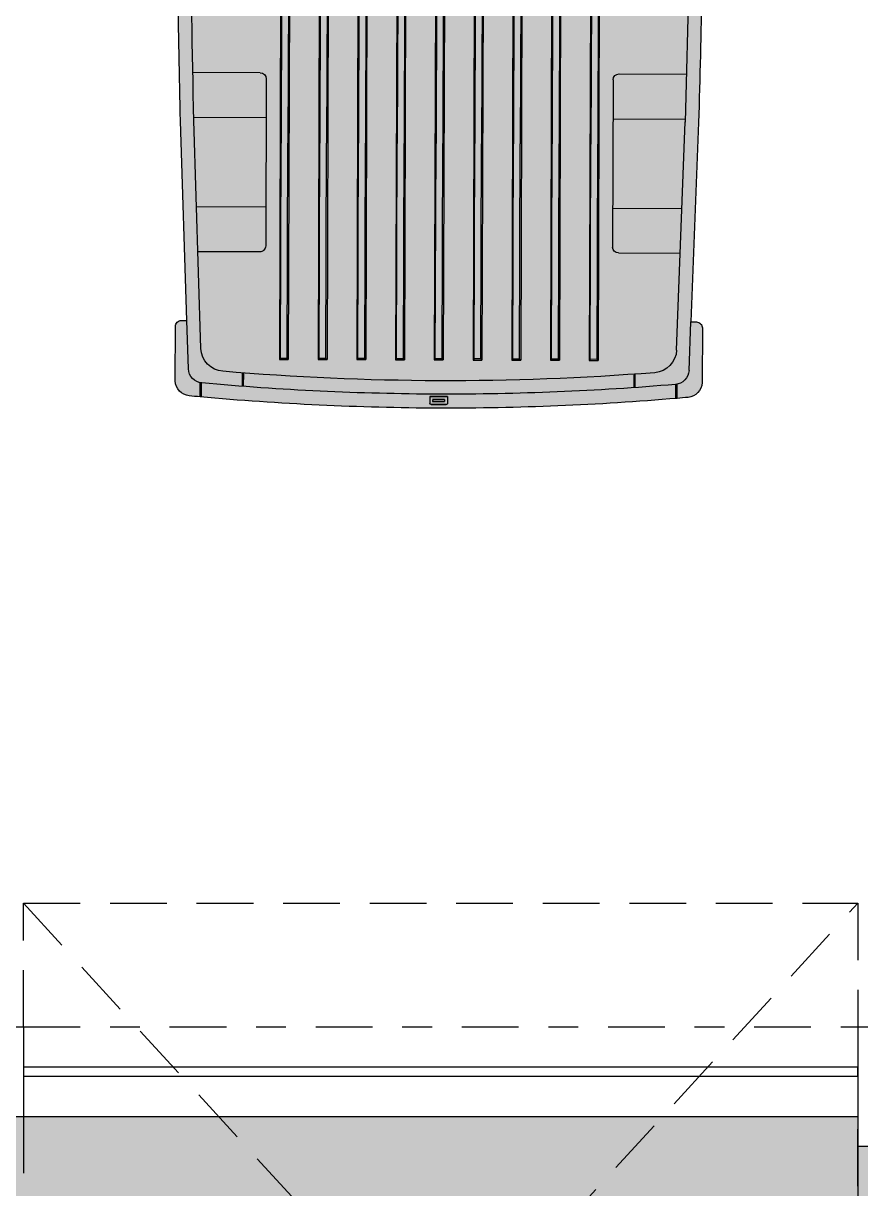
# Model space of a CAD drawing. Header units: millimetres. Extents: x 1999 to 2304, y 1614 to 1800.
# Drawn here: x 2208.041 to 2210.852, y 1624.286 to 1628.197 of the extents above; entities that cross this region are included whole.
import ezdxf

# ---------------------------------------------------------------- set-up
doc = ezdxf.new("R2010")
doc.units = ezdxf.units.MM
doc.header["$LTSCALE"] = 0.03
doc.linetypes.add('DASHDOT', pattern=[25.4, 12.7, -6.35, 0, -6.35])
doc.linetypes.add('HIDDEN', pattern=[9.525, 6.35, -3.175])
for name, color, linetype in [('Esquadrias', 3, 'Continuous'), ('Layout', 6, 'Continuous'), ('PL09', 9, 'Continuous'), ('PL1', 1, 'Continuous'), ('PL250', 250, 'Continuous'), ('PL251', 251, 'Continuous'), ('PL5', 5, 'Continuous'), ('Projeção', 250, 'HIDDEN')]:
    doc.layers.add(name, color=color, linetype=linetype)

# ---------------------------------------------------------------- blocks, each defined once
blk = doc.blocks.new('Pampa')
at = {"layer": 'PL09'}
blk.add_hatch(color=256, dxfattribs=at).paths.add_polyline_path([(-0.0335, 0.8005, 0.00102), (-0.0368, 0.8373, 0.376279), (-0.0866, 0.8844), (-0.2699, 0.8844, 0.414214), (-0.2899, 0.8644), (-0.2899, 0.8459), (-0.9588, 0.8696, 0.004602), (-1.8633, 0.8839, 0.204112), (-1.8705, 0.887), (-2.0705, 0.887, 0.167143), (-2.0767, 0.8849, 0.003279), (-2.7213, 0.8821), (-2.6772, 0.9856), (-2.6956, 0.9934), (-2.7218, 0.9829), (-2.7718, 0.8816, 0.006478), (-4.0448, 0.85, 0.368539), (-4.1436, 0.7658, 0.039625), (-4.2044, 0, 0.039625), (-4.1436, -0.7658, 0.368539), (-4.0448, -0.85, 0.006478), (-2.7718, -0.8816), (-2.7218, -0.9829), (-2.6956, -0.9934), (-2.6772, -0.9856), (-2.7213, -0.8821, 0.003279), (-2.0767, -0.8849, 0.167143), (-2.0705, -0.887), (-1.8705, -0.887, 0.204112), (-1.8633, -0.8839, 0.004602), (-0.9588, -0.8696), (-0.2899, -0.8459), (-0.2899, -0.8644, 0.414214), (-0.2699, -0.8844), (-0.0866, -0.8844, 0.376279), (-0.0368, -0.8373, 0.00102), (-0.0335, -0.8005, 0.022143), (0.002, 0, 0.022143)])
at = {"layer": 'PL250'}
for p, q in [((-1.1215, 0.6021), (-1.1215, 0.8277)), ((-0.9706, 0.5821), (-0.9706, 0.8248)), ((-0.1954, 0.7983), (-0.9609, 0.8246)), ((-0.1276, 0.8402), (-0.2899, 0.8459)), ((-0.6706, 0.5821), (-0.6706, 0.8144)), ((-0.5206, 0.6021), (-0.5206, 0.809)), ((-0.0335, 0.8005), (-0.081, 0.8005)), ((-0.0355, 0.7957), (-0.081, 0.7957)), ((-0.0691, 0.6587), (-0.1142, 0.6587)), ((-0.1142, 0.6587), (-0.0691, 0.6587)), ((-0.1142, 0.6557), (-0.0691, 0.6557)), ((-0.0689, 0.6557), (-0.114, 0.6557)), ((-1.1015, 0.5821), (-0.5406, 0.5821)), ((-1.5908, 0.535), (-0.16, 0.535)), ((-1.5873, 0.5315), (-0.886, 0.5315)), ((-1.5873, 0.5085), (-0.886, 0.5085)), ((-0.1635, 0.5315), (-0.886, 0.5315)), ((-0.1635, 0.5085), (-0.886, 0.5085)), ((-0.1635, 0.5315), (-0.16, 0.535)), ((-0.1635, 0.5085), (-0.1635, 0.5315)), ((-0.1635, 0.5085), (-0.16, 0.505)), ((-0.16, 0.535), (-0.16, 0.505)), ((-1.5908, 0.505), (-0.16, 0.505)), ((-1.5908, 0.405), (-0.16, 0.405)), ((-1.5873, 0.4015), (-0.886, 0.4015)), ((-0.1635, 0.4015), (-0.886, 0.4015)), ((-0.1635, 0.4015), (-0.16, 0.405)), ((-0.1635, 0.3785), (-0.1635, 0.4015)), ((-0.16, 0.405), (-0.16, 0.375)), ((-1.5908, 0.375), (-0.16, 0.375)), ((-1.5873, 0.3785), (-0.886, 0.3785)), ((-0.1635, 0.3785), (-0.886, 0.3785)), ((-0.1635, 0.3785), (-0.16, 0.375)), ((-1.5908, 0.275), (-0.16, 0.275)), ((-0.1635, 0.2715), (-0.16, 0.275)), ((-0.16, 0.275), (-0.16, 0.245)), ((-1.5908, 0.245), (-0.16, 0.245)), ((-1.5873, 0.2715), (-0.886, 0.2715)), ((-1.5873, 0.2485), (-0.886, 0.2485)), ((-0.1635, 0.2715), (-0.886, 0.2715)), ((-0.1635, 0.2485), (-0.886, 0.2485)), ((-0.1635, 0.2485), (-0.1635, 0.2715)), ((-0.1635, 0.2485), (-0.16, 0.245)), ((-1.5908, 0.145), (-0.16, 0.145)), ((-1.5873, 0.1415), (-0.886, 0.1415)), ((-1.5873, 0.1185), (-0.886, 0.1185)), ((-0.1635, 0.1415), (-0.886, 0.1415)), ((-0.1635, 0.1185), (-0.886, 0.1185)), ((-0.1635, 0.1415), (-0.16, 0.145)), ((-0.1635, 0.1185), (-0.1635, 0.1415)), ((-0.1635, 0.1185), (-0.16, 0.115)), ((-0.16, 0.145), (-0.16, 0.115)), ((-1.5908, 0.115), (-0.16, 0.115)), ((-1.5908, 0.015), (-0.16, 0.015)), ((-1.5873, 0.0115), (-0.886, 0.0115)), ((-0.1635, 0.0115), (-0.886, 0.0115)), ((-0.1635, 0.0115), (-0.16, 0.015)), ((-0.1635, -0.0115), (-0.1635, 0.0115)), ((-0.16, 0.015), (-0.16, -0.015)), ((-0.0376, 0.03), (-0.0151, 0.03)), ((-0.0376, -0.03), (-0.0376, 0.03)), ((-0.0376, 0.03), (-0.0376, -0.03)), ((-0.0376, 0.03), (-0.0151, 0.03)), ((-0.0276, 0.02), (-0.0201, 0.02)), ((-0.0276, -0.02), (-0.0276, 0.02)), ((-0.0276, 0.02), (-0.0276, -0.02)), ((-0.0276, 0.02), (-0.0201, 0.02)), ((-0.0201, 0.02), (-0.0201, -0.02)), ((-0.0201, -0.02), (-0.0201, 0.02)), ((-0.0101, 0.025), (-0.0101, -0.025)), ((-0.0101, -0.025), (-0.0101, 0.025)), ((-1.5908, -0.015), (-0.16, -0.015)), ((-1.5873, -0.0115), (-0.886, -0.0115)), ((-0.1635, -0.0115), (-0.886, -0.0115)), ((-0.1635, -0.0115), (-0.16, -0.015)), ((-0.0376, -0.03), (-0.0151, -0.03)), ((-0.0376, -0.03), (-0.0151, -0.03)), ((-0.0276, -0.02), (-0.0201, -0.02)), ((-0.0276, -0.02), (-0.0201, -0.02)), ((-1.5908, -0.115), (-0.16, -0.115)), ((-0.1635, -0.1185), (-0.16, -0.115)), ((-0.16, -0.115), (-0.16, -0.145)), ((-1.5908, -0.145), (-0.16, -0.145)), ((-1.5873, -0.1185), (-0.886, -0.1185)), ((-1.5873, -0.1415), (-0.886, -0.1415)), ((-0.1635, -0.1185), (-0.886, -0.1185)), ((-0.1635, -0.1415), (-0.886, -0.1415)), ((-0.1635, -0.1415), (-0.1635, -0.1185)), ((-0.1635, -0.1415), (-0.16, -0.145)), ((-1.5908, -0.245), (-0.16, -0.245)), ((-1.5873, -0.2485), (-0.886, -0.2485)), ((-1.5873, -0.2715), (-0.886, -0.2715)), ((-0.1635, -0.2485), (-0.886, -0.2485)), ((-0.1635, -0.2715), (-0.886, -0.2715)), ((-0.1635, -0.2485), (-0.16, -0.245)), ((-0.1635, -0.2715), (-0.1635, -0.2485)), ((-0.1635, -0.2715), (-0.16, -0.275)), ((-0.16, -0.245), (-0.16, -0.275)), ((-1.5908, -0.275), (-0.16, -0.275)), ((-1.5908, -0.375), (-0.16, -0.375)), ((-1.5873, -0.3785), (-0.886, -0.3785)), ((-0.1635, -0.3785), (-0.886, -0.3785)), ((-0.1635, -0.3785), (-0.16, -0.375)), ((-0.1635, -0.4015), (-0.1635, -0.3785)), ((-0.16, -0.375), (-0.16, -0.405)), ((-1.5908, -0.405), (-0.16, -0.405)), ((-1.5873, -0.4015), (-0.886, -0.4015)), ((-0.1635, -0.4015), (-0.886, -0.4015)), ((-0.1635, -0.4015), (-0.16, -0.405)), ((-1.5908, -0.505), (-0.16, -0.505)), ((-0.1635, -0.5085), (-0.16, -0.505)), ((-0.16, -0.505), (-0.16, -0.535)), ((-1.5908, -0.535), (-0.16, -0.535)), ((-1.5873, -0.5085), (-0.886, -0.5085)), ((-1.5873, -0.5315), (-0.886, -0.5315)), ((-0.1635, -0.5085), (-0.886, -0.5085)), ((-0.1635, -0.5315), (-0.886, -0.5315)), ((-0.1635, -0.5315), (-0.1635, -0.5085)), ((-0.1635, -0.5315), (-0.16, -0.535)), ((-1.1015, -0.5821), (-0.5406, -0.5821)), ((-0.9706, -0.5821), (-0.9706, -0.8248)), ((-0.6706, -0.5821), (-0.6706, -0.8144)), ((-1.1215, -0.6021), (-1.1215, -0.8277)), ((-0.5206, -0.6021), (-0.5206, -0.809)), ((-0.1142, -0.6557), (-0.0691, -0.6557)), ((-0.1142, -0.6587), (-0.0691, -0.6587)), ((-0.0689, -0.6557), (-0.1109, -0.6557)), ((-0.0691, -0.6587), (-0.1109, -0.6587)), ((-0.1954, -0.7983), (-0.9609, -0.8246)), ((-0.0355, -0.7957), (-0.081, -0.7957)), ((-0.0335, -0.8005), (-0.081, -0.8005)), ((-0.1276, -0.8402), (-0.2899, -0.8459))]:
    blk.add_line(p, q, dxfattribs=at)
for centre, radius, start, end in [((-2.1904, -48.2633), 49.1033, 88.56412, 89.38206), ((-0.1299, 0.7902), 0.05, 5.0619, 87.3145), ((-0.1991, 0.7184), 0.08, 4.6396, 87.3145), ((-9.0512, 0), 9.0062, 0, 5.06186), ((-9.0512, 0), 8.9612, 0, 4.63958), ((-1.1015, 0.6021), 0.02, 180, 270), ((-0.5406, 0.6021), 0.02, 270, 360), ((-9.0512, 0), 8.9612, 355.36042, 0), ((-9.0512, 0), 9.0062, 354.93814, 0), ((-0.0151, 0.025), 0.005, 0, 90), ((-0.0151, 0.025), 0.005, 360, 90), ((-0.0151, -0.025), 0.005, 270, 0), ((-0.0151, -0.025), 0.005, 270, 360), ((-1.1015, -0.6021), 0.02, 90, 180), ((-0.5406, -0.6021), 0.02, 0, 90), ((-0.1991, -0.7184), 0.08, 272.6855, 355.3604), ((-0.1299, -0.7902), 0.05, 272.6855, 354.9381), ((-2.1904, 48.2633), 49.1033, 270.61794, 271.43588)]:
    blk.add_arc(centre, radius, start, end, dxfattribs=at)
at = {"layer": 'PL5'}
blk.add_lwpolyline([(-1.8633, -0.8839, 0.004602), (-0.9588, -0.8696), (-0.2899, -0.8459), (-0.2899, -0.8644, 0.414214), (-0.2699, -0.8844), (-0.0866, -0.8844, 0.376279), (-0.0368, -0.8373, 0.00102), (-0.0335, -0.8005, 0.022143), (0.002, 0, 0.022143), (-0.0335, 0.8005, 0.00102), (-0.0368, 0.8373, 0.376279), (-0.0866, 0.8844), (-0.2699, 0.8844, 0.414214), (-0.2899, 0.8644), (-0.2899, 0.8459), (-0.9588, 0.8696, 0.004602), (-1.8633, 0.8839, 0.204112)], format="xyb", dxfattribs=at)

msp = doc.modelspace()

# ---------------------------------------------------------------- hatches: boundary and pattern name
at = {"layer": 'PL251', "ltscale": 100}
h = msp.add_hatch(dxfattribs=at)
h.set_pattern_fill('AR-HBONE', color=256, scale=0.001)
h.set_pattern_definition([(45, (174.66916, -0.95251), (1e-17, 0.143684098), [0.3048, -0.1016]), (135, (174.741, -0.88066), (1e-17, 0.143684098), [0.3048, -0.1016])])
h.paths.add_polyline_path([(2221.2853, 1624.5289), (2220.5463, 1624.5289), (2218.1793, 1624.5289), (2215.6023, 1624.5289), (2213.1023, 1624.5289), (2213.1023, 1624.4289), (2210.8418, 1624.4289), (2210.8418, 1624.5289), (2208.0418, 1624.5289), (2207.8093, 1624.5289), (2207.8093, 1624.4289), (2207.8093, 1623.8289), (2211.0673, 1623.8289), (2211.8673, 1623.4289), (2220.2143, 1623.4289), (2220.2143, 1621.5319), (2221.3143, 1621.5319), (2221.3143, 1622.4999), (2221.2853, 1622.4999)])
h.paths.add_polyline_path([(2220.8393, 1621.5319), (2220.2143, 1621.5319), (2220.2143, 1620.7109, 0.251125), (2220.8393, 1619.545)])
h.paths.add_polyline_path([(2221.6143, 1620.7319), (2221.2643, 1620.7319), (2221.2643, 1621.0819), (2221.3143, 1621.0819), (2221.3143, 1621.5319), (2220.8393, 1621.5319), (2220.8393, 1619.545, 0.147722), (2221.6143, 1619.3109)])
h.paths.add_polyline_path([(2211.0673, 1623.8289), (2208.5408, 1623.8289), (2208.5393, 1623.6203), (2209.2093, 1623.4289), (2211.0673, 1623.4289)], flags=17)
h.paths.add_polyline_path([(2211.0673, 1623.8289), (2211.0673, 1623.4289), (2211.8673, 1623.4289)], flags=17)
h.paths.add_polyline_path([(2209.2093, 1623.4289), (2208.5393, 1623.6203), (2208.5187, 1620.7109), (2209.2093, 1620.7109)])
h.paths.add_polyline_path([(2208.5393, 1623.6203), (2207.8093, 1623.8289), (2207.8093, 1622.2499), (2207.8093, 1620.7109), (2208.5187, 1620.7109)])
h.paths.add_polyline_path([(2208.5408, 1623.8289), (2207.8093, 1623.8289), (2208.5393, 1623.6203)], flags=17)
h.paths.add_polyline_path([(2208.5187, 1620.7109), (2207.8093, 1620.7109), (2207.8093, 1619.3109, 0.131823), (2208.5101, 1619.4989)])
h.paths.add_polyline_path([(2209.2093, 1620.7109), (2208.5187, 1620.7109), (2208.5101, 1619.4989, 0.26777)])

# ---------------------------------------------------------------- linework, layer by layer
at = {"layer": 'Esquadrias', "color": 250, "linetype": 'HIDDEN'}
for points in [[(2208.0418, 1624.8289), (2208.0418, 1625.2439), (2210.8418, 1625.2439), (2210.8418, 1624.8289)], [(2208.0418, 1625.2439), (2209.4418, 1623.7139), (2210.8418, 1625.2439)], [(2208.0418, 1624.5289), (2208.0418, 1623.7139), (2210.8418, 1623.7139), (2210.8418, 1624.5289)]]:
    msp.add_lwpolyline(points, dxfattribs=at)
at = {"layer": 'Esquadrias'}
msp.add_lwpolyline([(2208.0418, 1624.6639), (2210.8418, 1624.6639), (2210.8418, 1624.6939), (2208.0418, 1624.6939)], close=True, dxfattribs=at)
at = {"layer": 'PL1'}
for p, q in [((2207.9143, 1624.8289), (2208.0418, 1624.8289)), ((2208.0418, 1624.8289), (2208.0418, 1624.5289)), ((2210.8418, 1624.8289), (2210.9753, 1624.8289)), ((2210.8418, 1624.8289), (2210.8418, 1624.4289)), ((2207.8093, 1624.5289), (2208.0418, 1624.5289)), ((2210.8418, 1624.4289), (2213.1023, 1624.4289))]:
    msp.add_line(p, q, dxfattribs=at)
at = {"layer": 'PL250'}
msp.add_line((2208.0418, 1624.5289), (2210.8418, 1624.5289), dxfattribs=at)
at = {"layer": 'Projeção', "linetype": 'DASHDOT', "ltscale": 0.5}
msp.add_line((2208.0418, 1624.8289), (2210.8418, 1624.8289), dxfattribs=at)
at = {"layer": 'Projeção', "color": 6, "linetype": 'DASHDOT', "ltscale": 0.5}
msp.add_lwpolyline([(2210.8418, 1624.4289), (2210.8418, 1623.9289), (2221.2853, 1622.4999)], dxfattribs=at)

# ---------------------------------------------------------------- block references
at = {"layer": 'Layout', "xscale": -1, "rotation": 89.82040439776976}
msp.add_blockref('Pampa', (2209.4351, 1626.9074), dxfattribs=at)

doc.saveas('drawing.dxf')
